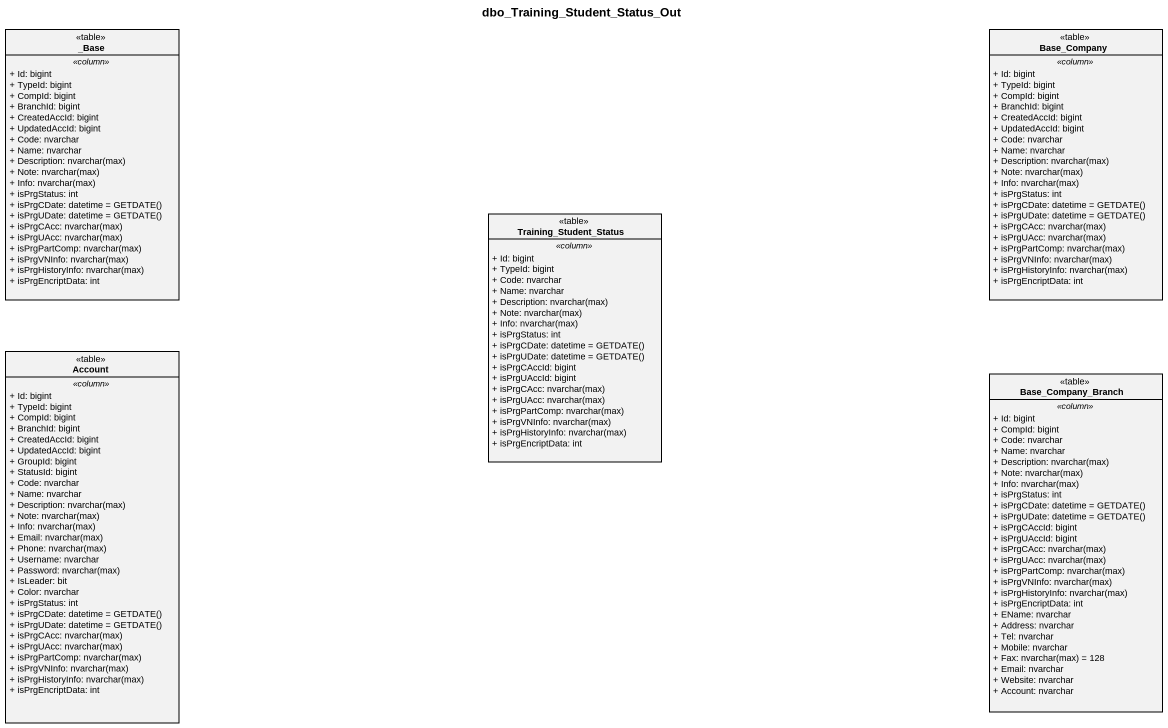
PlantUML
@startuml
title dbo_Training_Student_Status_Out
hide circle
hide empty members
skinparam classAttributeIconSize 0
class "_Base" as Base <<table>> {
  .. <<column>> ..
  + Id: bigint
  + TypeId: bigint
  + CompId: bigint
  + BranchId: bigint
  + CreatedAccId: bigint
  + UpdatedAccId: bigint
  + Code: nvarchar
  + Name: nvarchar
  {field} + Description: nvarchar(max)
  {field} + Note: nvarchar(max)
  {field} + Info: nvarchar(max)
  + isPrgStatus: int
  {field} + isPrgCDate: datetime = GETDATE()
  {field} + isPrgUDate: datetime = GETDATE()
  {field} + isPrgCAcc: nvarchar(max)
  {field} + isPrgUAcc: nvarchar(max)
  {field} + isPrgPartComp: nvarchar(max)
  {field} + isPrgVNInfo: nvarchar(max)
  {field} + isPrgHistoryInfo: nvarchar(max)
  + isPrgEncriptData: int
}
class Base_Company <<table>> {
  .. <<column>> ..
  + Id: bigint
  + TypeId: bigint
  + CompId: bigint
  + BranchId: bigint
  + CreatedAccId: bigint
  + UpdatedAccId: bigint
  + Code: nvarchar
  + Name: nvarchar
  {field} + Description: nvarchar(max)
  {field} + Note: nvarchar(max)
  {field} + Info: nvarchar(max)
  + isPrgStatus: int
  {field} + isPrgCDate: datetime = GETDATE()
  {field} + isPrgUDate: datetime = GETDATE()
  {field} + isPrgCAcc: nvarchar(max)
  {field} + isPrgUAcc: nvarchar(max)
  {field} + isPrgPartComp: nvarchar(max)
  {field} + isPrgVNInfo: nvarchar(max)
  {field} + isPrgHistoryInfo: nvarchar(max)
  + isPrgEncriptData: int
}
class Training_Student_Status <<table>> {
  .. <<column>> ..
  + Id: bigint
  + TypeId: bigint
  + Code: nvarchar
  + Name: nvarchar
  {field} + Description: nvarchar(max)
  {field} + Note: nvarchar(max)
  {field} + Info: nvarchar(max)
  + isPrgStatus: int
  {field} + isPrgCDate: datetime = GETDATE()
  {field} + isPrgUDate: datetime = GETDATE()
  + isPrgCAccId: bigint
  + isPrgUAccId: bigint
  {field} + isPrgCAcc: nvarchar(max)
  {field} + isPrgUAcc: nvarchar(max)
  {field} + isPrgPartComp: nvarchar(max)
  {field} + isPrgVNInfo: nvarchar(max)
  {field} + isPrgHistoryInfo: nvarchar(max)
  + isPrgEncriptData: int
}
class Account <<table>> {
  .. <<column>> ..
  + Id: bigint
  + TypeId: bigint
  + CompId: bigint
  + BranchId: bigint
  + CreatedAccId: bigint
  + UpdatedAccId: bigint
  + GroupId: bigint
  + StatusId: bigint
  + Code: nvarchar
  + Name: nvarchar
  {field} + Description: nvarchar(max)
  {field} + Note: nvarchar(max)
  {field} + Info: nvarchar(max)
  {field} + Email: nvarchar(max)
  {field} + Phone: nvarchar(max)
  + Username: nvarchar
  {field} + Password: nvarchar(max)
  + IsLeader: bit
  + Color: nvarchar
  + isPrgStatus: int
  {field} + isPrgCDate: datetime = GETDATE()
  {field} + isPrgUDate: datetime = GETDATE()
  {field} + isPrgCAcc: nvarchar(max)
  {field} + isPrgUAcc: nvarchar(max)
  {field} + isPrgPartComp: nvarchar(max)
  {field} + isPrgVNInfo: nvarchar(max)
  {field} + isPrgHistoryInfo: nvarchar(max)
  + isPrgEncriptData: int
}
class Base_Company_Branch <<table>> {
  .. <<column>> ..
  + Id: bigint
  + CompId: bigint
  + Code: nvarchar
  + Name: nvarchar
  {field} + Description: nvarchar(max)
  {field} + Note: nvarchar(max)
  {field} + Info: nvarchar(max)
  + isPrgStatus: int
  {field} + isPrgCDate: datetime = GETDATE()
  {field} + isPrgUDate: datetime = GETDATE()
  + isPrgCAccId: bigint
  + isPrgUAccId: bigint
  {field} + isPrgCAcc: nvarchar(max)
  {field} + isPrgUAcc: nvarchar(max)
  {field} + isPrgPartComp: nvarchar(max)
  {field} + isPrgVNInfo: nvarchar(max)
  {field} + isPrgHistoryInfo: nvarchar(max)
  + isPrgEncriptData: int
  + EName: nvarchar
  + Address: nvarchar
  + Tel: nvarchar
  + Mobile: nvarchar
  {field} + Fax: nvarchar(max) = 128
  + Email: nvarchar
  + Website: nvarchar
  + Account: nvarchar
}
@enduml
